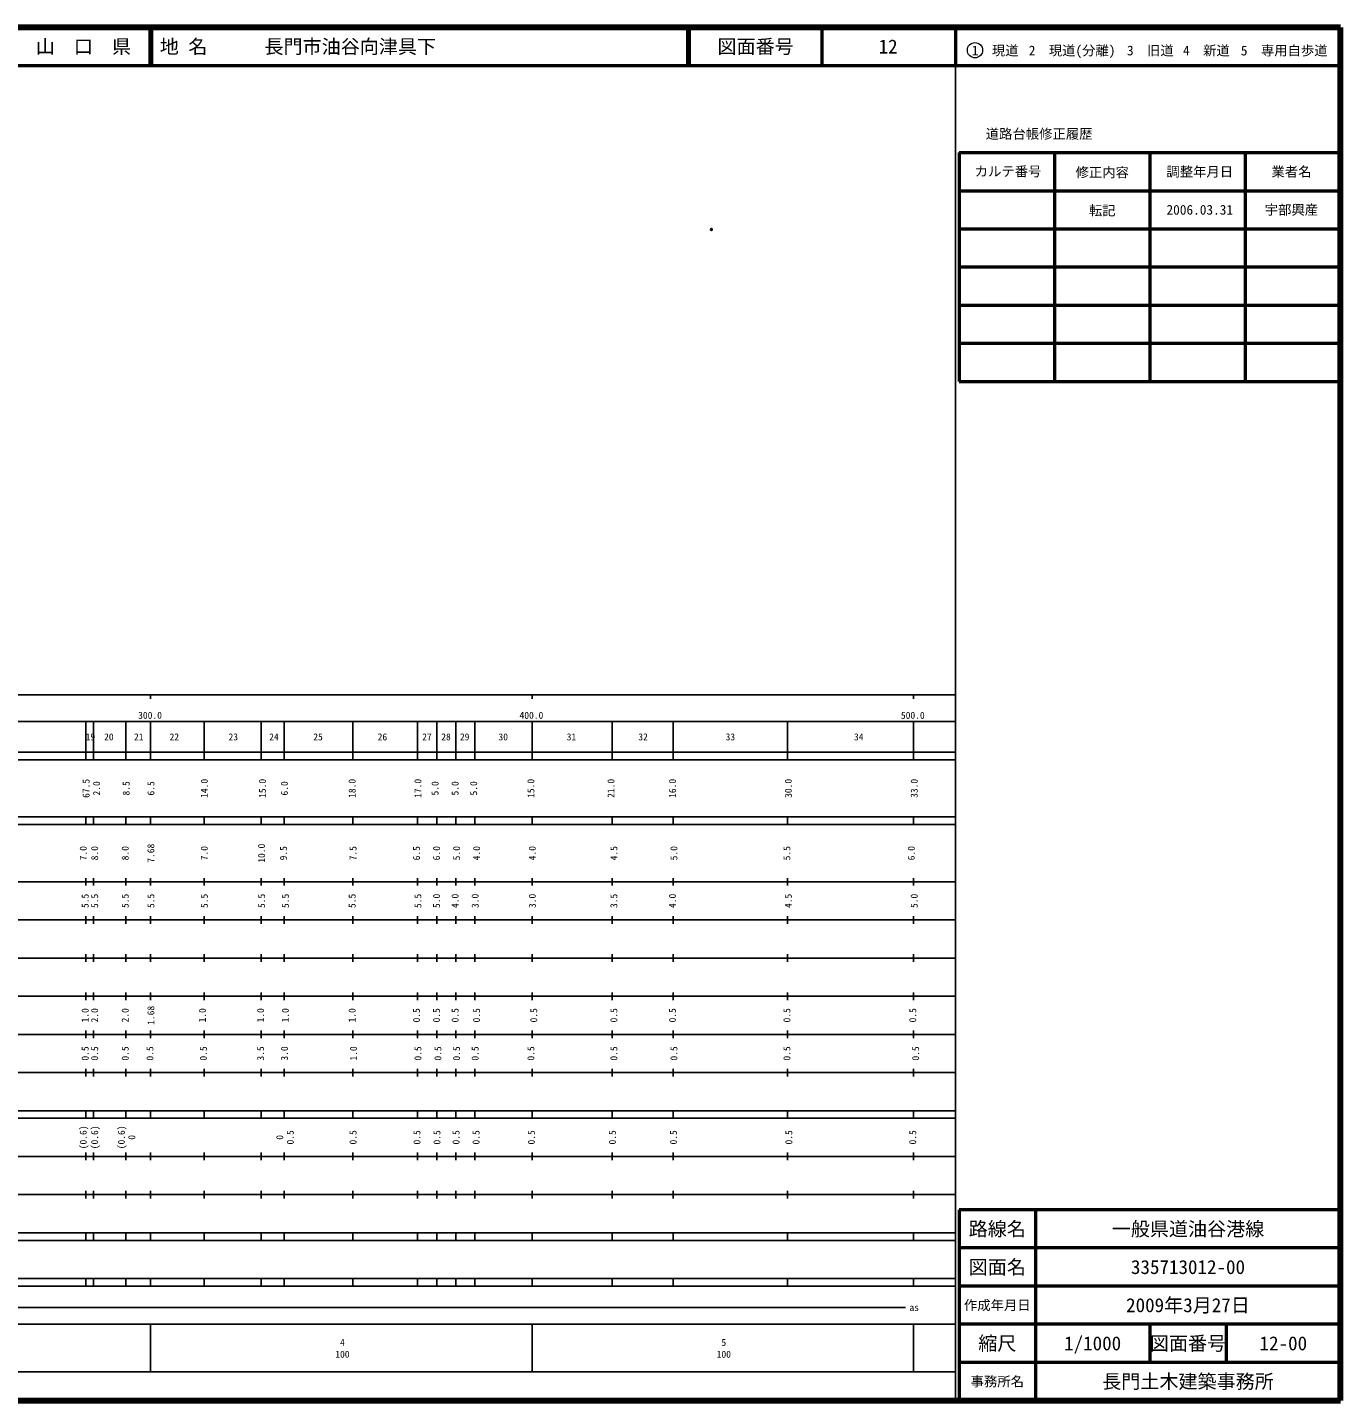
# Model space of a CAD drawing. Units: millimetres on the paper. Extents: x 40 to 680, y 20 to 380.
# Drawn here: x 335.7 to 680, y 20 to 380 of the extents above; entities that cross this region are included whole.
import ezdxf
from ezdxf.enums import TextEntityAlignment as Align

# ---------------------------------------------------------------- set-up
doc = ezdxf.new("R2010")
doc.units = ezdxf.units.MM
doc.header["$PDMODE"] = 32
doc.header["$PDSIZE"] = 0.5
doc.layers.add('M-OTRS', color=6, linetype='Continuous')
for name, color, linetype, lineweight in [('M-TTL', 2, 'Continuous', 140), ('M-TTL-BAND', 7, 'Continuous', 25), ('M-TTL-FRAM', 2, 'Continuous', 50), ('M-TTL-LINE', 7, 'Continuous', 50), ('M-TTL-TXT', 7, 'Continuous', 13)]:
    doc.layers.add(name, color=color, linetype=linetype, lineweight=lineweight)
doc.styles.add('ＭＳ ゴシック', font='')
doc.styles.get('ＭＳ ゴシック').set_extended_font_data('MS Gothic')

msp = doc.modelspace()

# ---------------------------------------------------------------- linework, layer by layer
at = {"layer": 'M-OTRS'}
msp.add_point((515.026, 327.048), dxfattribs=at)
at = {"layer": 'M-TTL'}
for p, q in [((680, 380), (40, 380)), ((680, 20), (680, 380)), ((40, 20), (680, 20))]:
    msp.add_line(p, q, dxfattribs=at)
at = {"layer": 'M-TTL-BAND'}
for p, q in [((579, 20), (579, 370)), ((40, 205), (579, 205)), ((368, 205), (368, 204)), ((468, 205), (468, 204)), ((568, 205), (568, 204)), ((68, 198), (579, 198)), ((351, 198), (351, 188)), ((353, 198), (353, 188)), ((361.5, 198), (361.5, 188)), ((368, 198), (368, 188)), ((382, 198), (382, 188)), ((397, 198), (397, 188)), ((403, 198), (403, 188)), ((421, 198), (421, 188)), ((438, 198), (438, 188)), ((443, 198), (443, 188)), ((448, 198), (448, 188)), ((453, 198), (453, 188)), ((468, 198), (468, 188)), ((489, 198), (489, 188)), ((505, 198), (505, 188)), ((535, 198), (535, 188)), ((568, 198), (568, 188)), ((40, 190), (579, 190)), ((40, 188), (579, 188)), ((40, 173), (579, 173)), ((351, 173), (351, 171)), ((353, 173), (353, 171)), ((361.5, 173), (361.5, 171)), ((368, 171), (368, 173)), ((382, 173), (382, 171)), ((397, 173), (397, 171)), ((403, 173), (403, 171)), ((421, 173), (421, 171)), ((438, 173), (438, 171)), ((443, 173), (443, 171)), ((448, 173), (448, 171)), ((453, 173), (453, 171)), ((468, 173), (468, 171)), ((489, 173), (489, 171)), ((505, 173), (505, 171)), ((535, 173), (535, 171)), ((568, 171), (568, 173)), ((40, 171), (579, 171)), ((40, 156), (579, 156)), ((351, 157), (351, 155)), ((353, 157), (353, 155)), ((361.5, 157), (361.5, 155)), ((368, 155), (368, 157)), ((382, 157), (382, 155)), ((397, 157), (397, 155)), ((403, 157), (403, 155)), ((421, 157), (421, 155)), ((438, 157), (438, 155)), ((443, 157), (443, 155)), ((448, 157), (448, 155)), ((453, 157), (453, 155)), ((468, 157), (468, 155)), ((489, 157), (489, 155)), ((505, 157), (505, 155)), ((535, 157), (535, 155)), ((568, 155), (568, 157)), ((46, 146), (579, 146)), ((351, 147), (351, 145)), ((353, 147), (353, 145)), ((361.5, 147), (361.5, 145)), ((368, 145), (368, 147)), ((382, 147), (382, 145)), ((397, 147), (397, 145)), ((403, 147), (403, 145)), ((421, 147), (421, 145)), ((438, 147), (438, 145)), ((443, 147), (443, 145)), ((448, 147), (448, 145)), ((453, 147), (453, 145)), ((468, 147), (468, 145)), ((489, 147), (489, 145)), ((505, 147), (505, 145)), ((535, 147), (535, 145)), ((568, 145), (568, 147)), ((351, 137), (351, 135)), ((353, 137), (353, 135)), ((361.5, 137), (361.5, 135)), ((368, 135), (368, 137)), ((382, 137), (382, 135)), ((397, 137), (397, 135)), ((403, 137), (403, 135)), ((421, 137), (421, 135)), ((438, 137), (438, 135)), ((443, 137), (443, 135)), ((448, 137), (448, 135)), ((453, 137), (453, 135)), ((468, 137), (468, 135)), ((489, 137), (489, 135)), ((505, 137), (505, 135)), ((535, 137), (535, 135)), ((568, 135), (568, 137)), ((52, 136), (579, 136)), ((46, 126), (579, 126)), ((351, 127), (351, 125)), ((353, 127), (353, 125)), ((361.5, 127), (361.5, 125)), ((368, 125), (368, 127)), ((382, 127), (382, 125)), ((397, 127), (397, 125)), ((403, 127), (403, 125)), ((421, 127), (421, 125)), ((438, 127), (438, 125)), ((443, 127), (443, 125)), ((448, 127), (448, 125)), ((453, 127), (453, 125)), ((468, 127), (468, 125)), ((489, 127), (489, 125)), ((505, 127), (505, 125)), ((535, 127), (535, 125)), ((568, 125), (568, 127)), ((52, 116), (579, 116)), ((351, 117), (351, 115)), ((353, 117), (353, 115)), ((361.5, 117), (361.5, 115)), ((368, 115), (368, 117)), ((382, 117), (382, 115)), ((397, 117), (397, 115)), ((403, 117), (403, 115)), ((421, 117), (421, 115)), ((438, 117), (438, 115)), ((443, 117), (443, 115)), ((448, 117), (448, 115)), ((453, 117), (453, 115)), ((468, 117), (468, 115)), ((489, 117), (489, 115)), ((505, 117), (505, 115)), ((535, 117), (535, 115)), ((568, 115), (568, 117)), ((46, 106), (579, 106)), ((351, 107), (351, 105)), ((353, 107), (353, 105)), ((361.5, 107), (361.5, 105)), ((368, 105), (368, 107)), ((382, 107), (382, 105)), ((397, 107), (397, 105)), ((403, 107), (403, 105)), ((421, 107), (421, 105)), ((438, 107), (438, 105)), ((443, 107), (443, 105)), ((448, 107), (448, 105)), ((453, 107), (453, 105)), ((468, 107), (468, 105)), ((489, 107), (489, 105)), ((505, 107), (505, 105)), ((535, 107), (535, 105)), ((568, 105), (568, 107)), ((40, 96), (579, 96)), ((40, 94), (579, 94)), ((351, 96), (351, 94)), ((353, 96), (353, 94)), ((361.5, 96), (361.5, 94)), ((368, 94), (368, 96)), ((382, 96), (382, 94)), ((397, 96), (397, 94)), ((403, 96), (403, 94)), ((421, 96), (421, 94)), ((438, 96), (438, 94)), ((443, 96), (443, 94)), ((448, 96), (448, 94)), ((453, 96), (453, 94)), ((468, 96), (468, 94)), ((489, 96), (489, 94)), ((505, 96), (505, 94)), ((535, 96), (535, 94)), ((568, 94), (568, 96)), ((49, 84), (579, 84)), ((351, 85), (351, 83)), ((353, 85), (353, 83)), ((361.5, 85), (361.5, 83)), ((368, 83), (368, 85)), ((382, 85), (382, 83)), ((397, 85), (397, 83)), ((403, 85), (403, 83)), ((421, 85), (421, 83)), ((438, 85), (438, 83)), ((443, 85), (443, 83)), ((448, 85), (448, 83)), ((453, 85), (453, 83)), ((468, 85), (468, 83)), ((489, 85), (489, 83)), ((505, 85), (505, 83)), ((535, 85), (535, 83)), ((568, 83), (568, 85)), ((40, 74), (579, 74)), ((351, 75), (351, 73)), ((353, 75), (353, 73)), ((361.5, 75), (361.5, 73)), ((368, 73), (368, 75)), ((382, 75), (382, 73)), ((397, 75), (397, 73)), ((403, 75), (403, 73)), ((421, 75), (421, 73)), ((438, 75), (438, 73)), ((443, 75), (443, 73)), ((448, 75), (448, 73)), ((453, 75), (453, 73)), ((468, 75), (468, 73)), ((489, 75), (489, 73)), ((505, 75), (505, 73)), ((535, 75), (535, 73)), ((568, 73), (568, 75)), ((40, 64), (579, 64)), ((40, 62), (579, 62)), ((351, 64), (351, 62)), ((353, 64), (353, 62)), ((361.5, 64), (361.5, 62)), ((368, 62), (368, 64)), ((382, 64), (382, 62)), ((397, 64), (397, 62)), ((403, 64), (403, 62)), ((421, 64), (421, 62)), ((438, 64), (438, 62)), ((443, 64), (443, 62)), ((448, 64), (448, 62)), ((453, 64), (453, 62)), ((468, 64), (468, 62)), ((489, 64), (489, 62)), ((505, 64), (505, 62)), ((535, 64), (535, 62)), ((568, 62), (568, 64)), ((40, 52), (579, 52)), ((351, 52), (351, 50)), ((353, 52), (353, 50)), ((361.5, 52), (361.5, 50)), ((368, 50), (368, 52)), ((382, 52), (382, 50)), ((397, 52), (397, 50)), ((403, 52), (403, 50)), ((421, 52), (421, 50)), ((438, 52), (438, 50)), ((443, 52), (443, 50)), ((448, 52), (448, 50)), ((453, 52), (453, 50)), ((468, 52), (468, 50)), ((489, 52), (489, 50)), ((505, 52), (505, 50)), ((535, 52), (535, 50)), ((568, 50), (568, 52)), ((40, 50), (579, 50)), ((70.805, 44.406), (565.903, 44.406)), ((40, 40), (579, 40)), ((368, 40), (368, 27.5)), ((468, 40), (468, 27.5)), ((568, 40), (568, 27.5)), ((68, 27.5), (579, 27.5))]:
    msp.add_line(p, q, dxfattribs=at)
at = {"layer": 'M-TTL-FRAM'}
for p, q in [((580, 347.197), (580, 287.197)), ((580, 347.197), (680, 347.197)), ((580, 287.197), (680, 287.197)), ((680, 70), (580, 70)), ((580, 70), (580, 20))]:
    msp.add_line(p, q, dxfattribs=at)
at = {"layer": 'M-TTL-LINE'}
for p, q in [((367.75, 380), (367.75, 370)), ((368.25, 380), (368.25, 370)), ((508.747, 380), (508.747, 370)), ((509.247, 380), (509.247, 370)), ((543.997, 380), (543.997, 370)), ((579, 380), (579, 370)), ((40, 370), (680, 370)), ((605, 347.197), (605, 287.197)), ((630, 347.197), (630, 287.197)), ((655, 347.197), (655, 287.197)), ((580, 337.197), (680, 337.197)), ((580, 327.197), (680, 327.197)), ((580, 317.197), (680, 317.197)), ((580, 307.197), (680, 307.197)), ((580, 297.197), (680, 297.197)), ((600, 70), (600, 20)), ((680, 60), (580, 60)), ((680, 50), (580, 50)), ((680, 40), (580, 40)), ((630, 40), (630, 30)), ((650, 40), (650, 30)), ((680, 30), (580, 30))]:
    msp.add_line(p, q, dxfattribs=at)
at = {"layer": 'M-TTL-TXT'}
msp.add_circle((584.147, 374.034), 2, dxfattribs=at)

# ---------------------------------------------------------------- texts
at = {"layer": 'M-TTL-BAND', "style": 'ＭＳ ゴシック'}
for s, p in [('300.0', (367.844, 198.195)), ('400.0', (467.844, 198.195)), ('500.0', (567.844, 198.195))]:
    msp.add_text(s, height=1.833, dxfattribs=at).set_placement(p, align=Align.BOTTOM_CENTER)
for s, p in [('19', (352.206, 194)), ('20', (357.038, 194)), ('21', (364.889, 194)), ('22', (374.209, 194)), ('23', (389.668, 194)), ('24', (400.336, 194)), ('25', (411.892, 194)), ('26', (428.781, 194)), ('27', (440.448, 194)), ('28', (445.448, 194)), ('29', (450.337, 194)), ('30', (460.449, 194)), ('31', (478.338, 194)), ('32', (497.117, 194)), ('33', (520.007, 194)), ('34', (553.674, 194)), ('as', (568.201, 44.406)), ('4', (418.288, 35.238)), ('5', (518.288, 35.238)), ('100', (418.288, 32.131)), ('100', (518.288, 32.131))]:
    msp.add_text(s, height=1.833, dxfattribs=at).set_placement(p, align=Align.MIDDLE_CENTER)
for s, p in [('67.5', (351.064, 180.5)), ('2.0', (353.814, 180.5)), ('8.5', (361.564, 180.5)), ('6.5', (368.054, 180.5)), ('14.0', (382.065, 180.5)), ('15.0', (397.316, 180.5)), ('6.0', (403.066, 180.5)), ('18.0', (420.817, 180.5)), ('17.0', (438.067, 180.5)), ('5.0', (442.567, 180.5)), ('5.0', (447.818, 180.5)), ('5.0', (452.693, 180.5)), ('15.0', (467.693, 180.5)), ('21.0', (488.694, 180.5)), ('16.0', (504.82, 180.5)), ('30.0', (535.196, 180.5)), ('33.0', (568.197, 180.5)), ('7.68', (368.054, 163.5)), ('10.0', (397.066, 163.5)), ('7.0', (350.314, 163.5)), ('8.0', (353.314, 163.5)), ('8.0', (361.314, 163.5)), ('7.0', (382.065, 163.5)), ('9.5', (402.816, 163.5)), ('7.5', (421.067, 163.5)), ('6.5', (437.692, 163.5)), ('6.0', (442.942, 163.5)), ('5.0', (448.193, 163.5)), ('4.0', (453.443, 163.5)), ('4.0', (468.068, 163.5)), ('4.5', (489.444, 163.5)), ('5.0', (505.195, 163.5)), ('5.5', (534.821, 163.5)), ('6.0', (567.447, 163.5)), ('5.5', (350.814, 151)), ('5.5', (353.314, 151)), ('5.5', (361.314, 151)), ('5.5', (368.054, 151)), ('5.5', (382.065, 151)), ('5.5', (397.066, 151)), ('5.5', (403.316, 151)), ('5.5', (420.817, 151)), ('5.5', (438.067, 151)), ('5.0', (442.942, 151)), ('4.0', (447.818, 151)), ('3.0', (453.068, 151)), ('3.0', (468.068, 151)), ('3.5', (489.444, 151)), ('4.0', (504.82, 151)), ('4.5', (535.196, 151)), ('5.0', (568.197, 151)), ('1.0', (350.814, 121)), ('2.0', (353.314, 121)), ('2.0', (361.314, 121)), ('1.68', (368.054, 121)), ('1.0', (381.565, 121)), ('1.0', (396.816, 121)), ('1.0', (403.316, 121)), ('1.0', (420.817, 121)), ('0.5', (437.692, 121)), ('0.5', (442.942, 121)), ('0.5', (447.818, 121)), ('0.5', (453.443, 121)), ('0.5', (468.443, 121)), ('0.5', (489.444, 121)), ('0.5', (504.82, 121)), ('0.5', (534.821, 121)), ('0.5', (567.822, 121)), ('0.5', (350.814, 111)), ('0.5', (353.314, 111)), ('0.5', (361.314, 111)), ('0.5', (367.804, 111)), ('0.5', (381.815, 111)), ('3.5', (396.816, 111)), ('3.0', (403.066, 111)), ('1.0', (421.192, 111)), ('0.5', (438.067, 111)), ('0.5', (443.317, 111)), ('0.5', (448.193, 111)), ('0.5', (453.068, 111)), ('0.5', (467.693, 111)), ('0.5', (489.444, 111)), ('0.5', (505.195, 111)), ('0.5', (534.821, 111)), ('0.5', (568.572, 111)), ('(0.6)', (350.314, 89)), ('(0.6)', (353.314, 89)), ('(0.6)', (360.314, 89)), ('0.5', (404.611, 89)), ('0.5', (421.067, 89)), ('0.5', (437.817, 89)), ('0.5', (443.067, 89)), ('0.5', (448.068, 89)), ('0.5', (453.318, 89)), ('0.5', (467.818, 89)), ('0.5', (489.069, 89)), ('0.5', (505.07, 89)), ('0.5', (535.321, 89)), ('0.5', (567.822, 89)), ('0', (363.044, 89)), ('0', (401.828, 89))]:
    msp.add_text(s, height=1.833, rotation=90, dxfattribs=at).set_placement(p, align=Align.MIDDLE_CENTER)
at = {"layer": 'M-TTL-TXT', "style": 'ＭＳ ゴシック'}
for s, height, p in [('山\u3000口\u3000県', 3.666, (350.375, 375)), ('図面番号', 3.666, (526.622, 375)), ('12', 3.666, (561.372, 375)), ('1\u3000現道', 2.566, (589.448, 373.958)), ('2\u3000現道(分離)', 2.566, (609.619, 373.958)), ('3\u3000旧道', 2.566, (630.121, 373.958)), ('4\u3000新道', 2.566, (644.824, 373.958)), ('5\u3000専用自歩道', 2.566, (665.228, 373.958)), ('道路台帳修正履歴', 2.566, (600.968, 352.113)), ('カルテ番号', 2.566, (592.839, 342.277)), ('修正内容', 2.566, (617.509, 342.023)), ('調整年月日', 2.566, (643.089, 342.197)), ('業者名', 2.566, (667.134, 342.197)), ('転記', 2.566, (617.509, 332.023)), ('2006.03.31', 2.566, (643.089, 332.197)), ('宇部興産', 2.566, (667.134, 332.197)), ('路線名', 3.666, (590, 65)), ('一般県道油谷港線', 3.666, (640, 65)), ('図面名', 3.666, (590, 55)), ('335713012-00', 3.666, (640, 55)), ('2009年3月27日', 3.666, (640, 45)), ('作成年月日', 2.566, (590, 45)), ('縮尺', 3.666, (590, 35)), ('1/1000', 3.666, (615, 35)), ('図面番号', 3.666, (640, 35)), ('12-00', 3.666, (665, 35)), ('事務所名', 2.566, (590, 25)), ('長門土木建築事務所', 3.666, (640, 25))]:
    msp.add_text(s, height=height, dxfattribs=at).set_placement(p, align=Align.MIDDLE_CENTER)
msp.add_text('地 名      長門市油谷向津具下', height=3.666, dxfattribs=at).set_placement((370.38, 375), align=Align.MIDDLE_LEFT)

doc.saveas('drawing.dxf')
